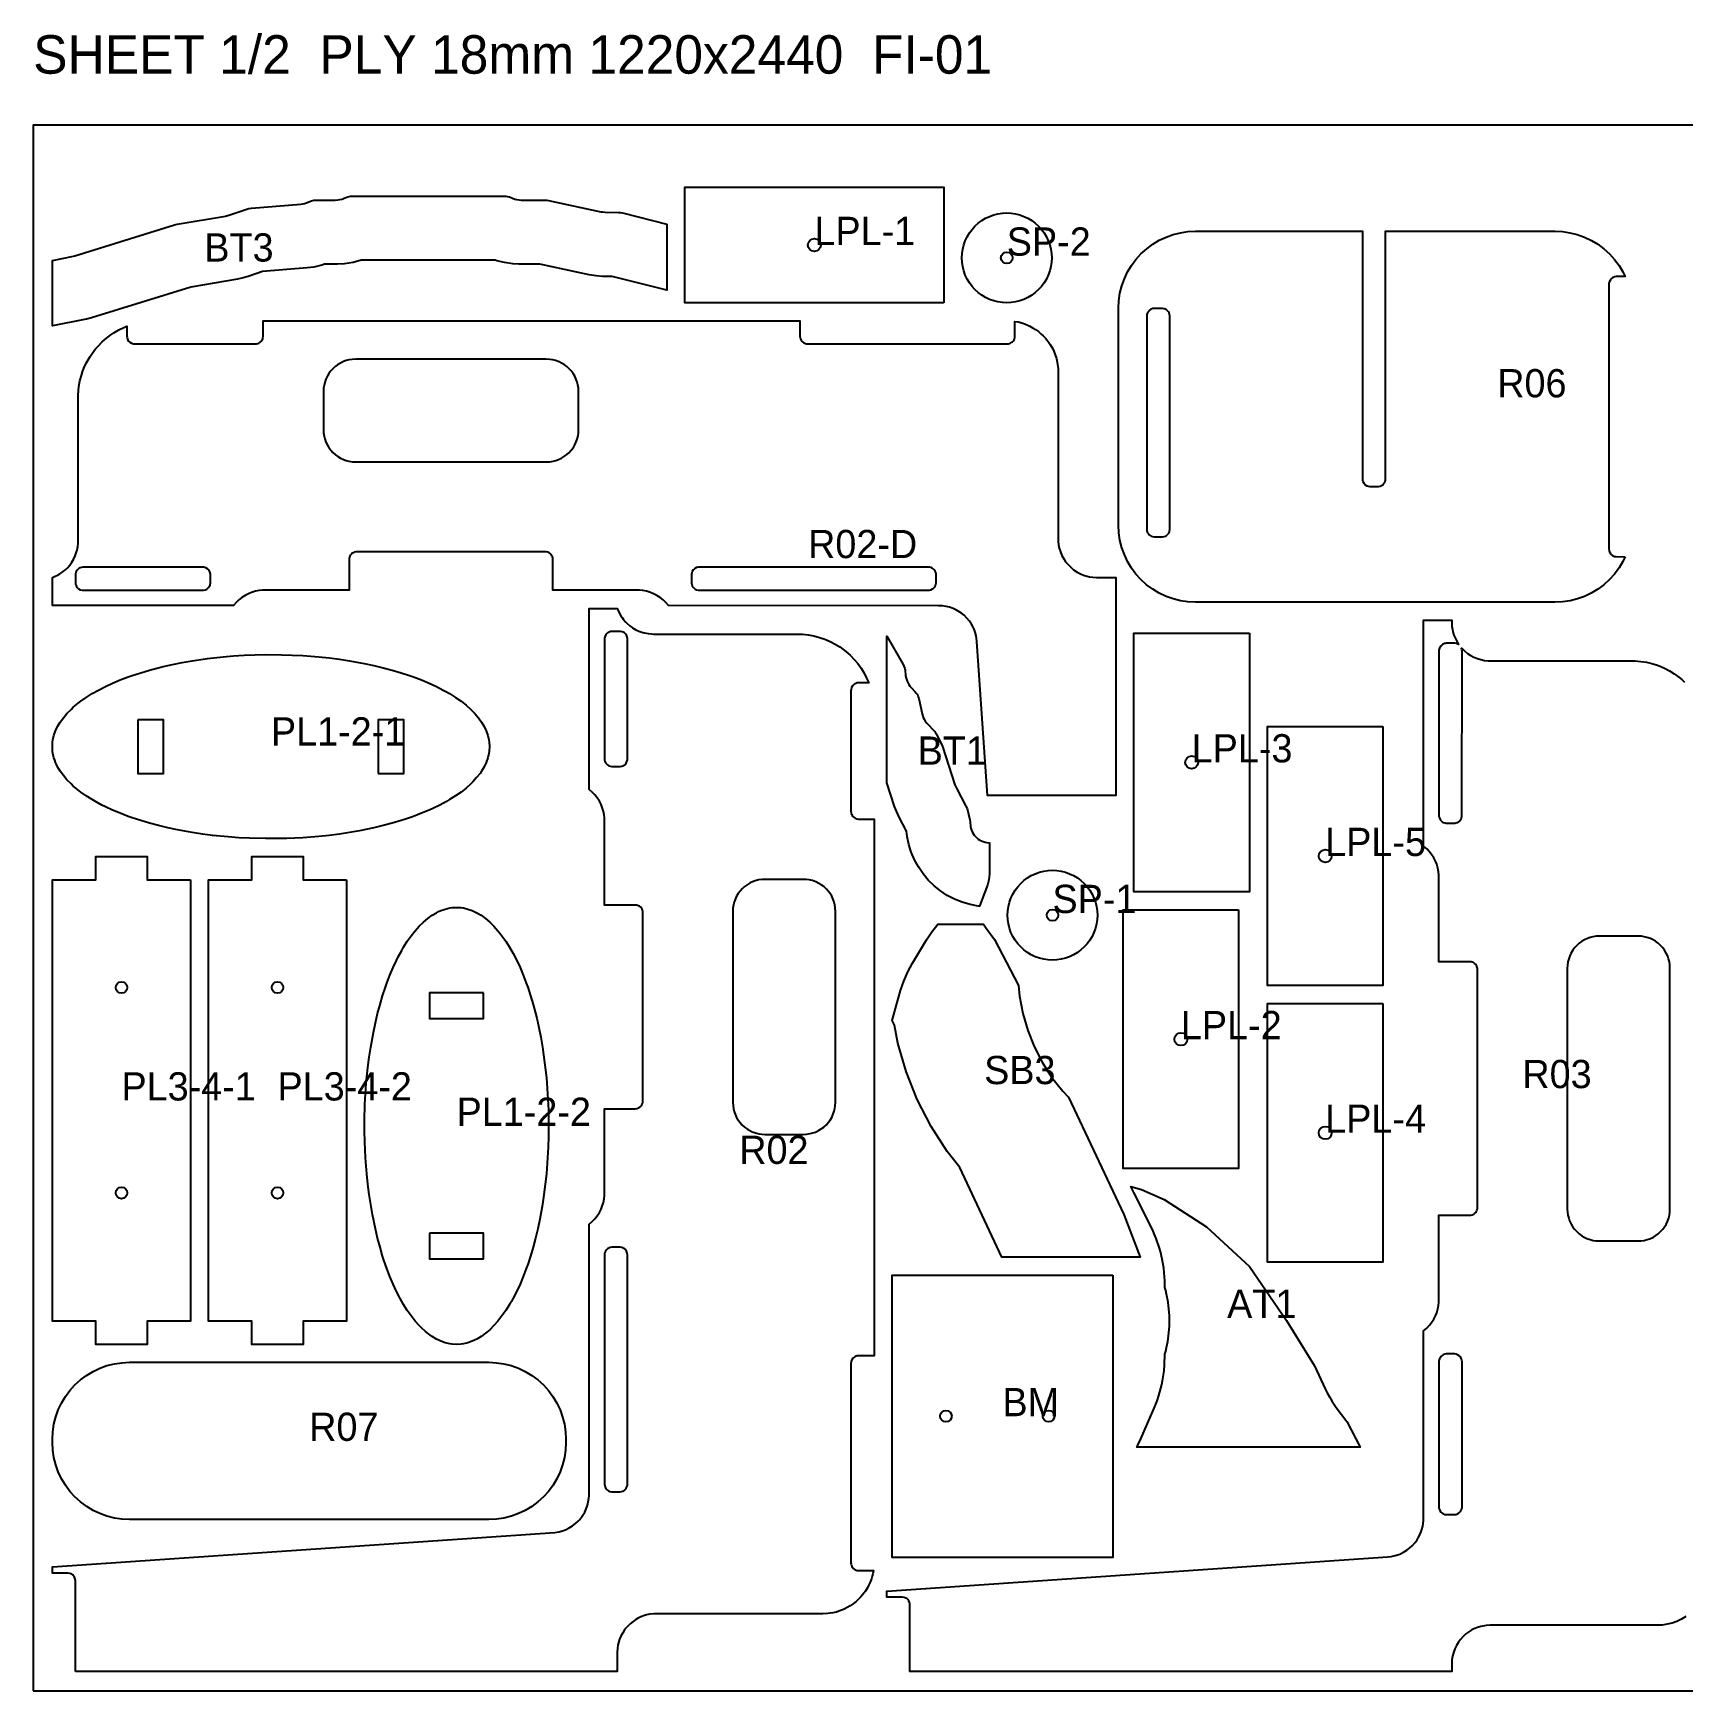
# Model space of a CAD drawing. Header units: millimetres. Extents: x 0 to 5180, y 0 to 1292.
# Drawn here: x 0 to 1285, y 0 to 1292 of the extents above; entities that cross this region are included whole.
import ezdxf

# ---------------------------------------------------------------- set-up
doc = ezdxf.new("R2010")
doc.units = ezdxf.units.MM
for name, color, linetype in [('CUT_IN', 5, 'Continuous'), ('CUT_OUT', 1, 'Continuous'), ('DRILL', 3, 'Continuous'), ('LABEL', 7, 'Continuous'), ('SHEET', 8, 'Continuous')]:
    doc.layers.add(name, color=color, linetype=linetype)

msp = doc.modelspace()

# ---------------------------------------------------------------- linework, layer by layer
at = {"layer": 'CUT_IN'}
for points in [[(879.71, 1077.05), (873.13, 1077.05), (872.25, 1076.94), (870.85, 1076.48), (870.34, 1076.2), (869.39, 1075.5), (868.97, 1075.08), (868.27, 1074.14), (867.77, 1073.07), (867.6, 1072.51), (867.43, 1071.35), (867.43, 904.89), (867.6, 903.73), (868.13, 902.36), (868.78, 901.38), (869.39, 900.74), (870.09, 900.2), (870.85, 899.76), (871.96, 899.37), (873.13, 899.2), (879.71, 899.2), (880.88, 899.37), (881.99, 899.76), (882.5, 900.04), (883.45, 900.74), (883.87, 901.16), (884.57, 902.1), (885.07, 903.17), (885.24, 903.73), (885.41, 904.89), (885.41, 1071.35), (885.24, 1072.51), (884.84, 1073.62), (884.41, 1074.39), (883.66, 1075.3), (882.75, 1076.04), (881.72, 1076.6), (880.88, 1076.87), (879.71, 1077.05)], [(229.25, 970.48), (230.37, 968.63), (231.83, 966.66), (233.47, 964.85), (235.52, 963.02), (237.26, 961.74), (239.37, 960.48), (241.86, 959.32), (243.89, 958.6), (245.98, 958.07), (248.7, 957.65), (251.29, 957.52), (399.69, 957.52), (402.58, 957.68), (405, 958.07), (407.09, 958.6), (409.13, 959.32), (411.62, 960.48), (413.96, 961.91), (415.69, 963.2), (417.3, 964.64), (419.16, 966.66), (420.78, 968.88), (421.88, 970.74), (422.81, 972.69), (423.75, 975.26), (424.4, 977.93), (424.71, 980.07), (424.84, 982.67), (424.84, 1012.37), (424.71, 1014.97), (424.29, 1017.68), (423.75, 1019.78), (423.03, 1021.81), (421.88, 1024.3), (420.62, 1026.41), (419.16, 1028.38), (417.3, 1030.4), (415.69, 1031.84), (413.72, 1033.3), (411.62, 1034.56), (409.67, 1035.49), (406.81, 1036.52), (404.71, 1037.03), (402.58, 1037.36), (399.69, 1037.52), (251.29, 1037.52), (248.41, 1037.36), (245.98, 1036.97), (243.89, 1036.44), (241.86, 1035.72), (239.37, 1034.56), (237.02, 1033.13), (235.29, 1031.84), (233.69, 1030.4), (231.83, 1028.38), (230.37, 1026.41), (229.25, 1024.56), (228.06, 1022.08), (227.15, 1019.49), (226.58, 1017.11), (226.27, 1014.97), (226.15, 1012.67), (226.15, 982.37), (226.27, 980.07), (226.63, 977.64), (227.15, 975.55), (228.06, 972.96), (229.25, 970.48)], [(132.74, 857.55), (134.17, 857.87), (135.23, 858.37), (136.18, 859.07), (136.79, 859.71), (137.44, 860.69), (137.8, 861.5), (137.97, 862.06), (138.14, 863.23), (138.14, 869.81), (137.97, 870.98), (137.69, 871.82), (137.44, 872.35), (136.79, 873.33), (135.72, 874.34), (134.44, 875.06), (133.03, 875.46), (132.15, 875.52), (38.69, 875.51), (37.53, 875.34), (36.69, 875.06), (35.9, 874.67), (34.96, 873.97), (34.17, 873.09), (33.56, 872.09), (33.25, 871.26), (33.05, 870.4), (32.99, 869.81), (32.99, 863.23), (33.1, 862.35), (33.44, 861.22), (33.84, 860.44), (34.35, 859.71), (35.41, 858.7), (36.69, 857.98), (38.11, 857.58), (38.99, 857.52), (132.74, 857.55)], [(703.26, 870.11), (703.03, 871.26), (702.58, 872.35), (701.92, 873.33), (701.09, 874.16), (700.37, 874.67), (699.31, 875.17), (698.16, 875.46), (697.28, 875.52), (518.54, 875.51), (517.96, 875.46), (516.82, 875.17), (515.5, 874.51), (514.81, 873.97), (514.2, 873.33), (513.41, 872.09), (513.02, 870.98), (512.84, 869.81), (512.84, 863.23), (513.02, 862.06), (513.41, 860.95), (514.02, 859.95), (514.81, 859.07), (515.75, 858.37), (516.82, 857.87), (517.96, 857.58), (518.84, 857.52), (697.58, 857.53), (698.16, 857.58), (699.31, 857.87), (700.62, 858.53), (701.09, 858.88), (701.92, 859.71), (702.58, 860.69), (702.83, 861.22), (703.17, 862.35), (703.28, 863.23), (703.26, 870.11)], [(445, 726.27), (445.06, 725.39), (445.35, 724.25), (445.85, 723.19), (446.55, 722.24), (447.43, 721.45), (448.43, 720.85), (449.54, 720.45), (450.71, 720.28), (457.29, 720.28), (458.46, 720.45), (459.3, 720.73), (459.83, 720.98), (460.81, 721.63), (461.82, 722.7), (462.54, 723.98), (462.94, 725.39), (463, 726.27), (462.99, 819.73), (462.82, 820.89), (462.54, 821.73), (462.15, 822.52), (461.45, 823.46), (460.57, 824.25), (459.57, 824.86), (458.74, 825.17), (457.88, 825.37), (457.29, 825.43), (450.71, 825.43), (449.83, 825.32), (448.7, 824.98), (447.92, 824.58), (447.19, 824.07), (446.18, 823.01), (445.46, 821.73), (445.06, 820.31), (445, 819.43), (445, 726.27)], [(81.55, 756.67), (81.55, 714.67), (101.55, 714.67), (101.55, 756.67), (81.55, 756.67)], [(268.81, 714.67), (288.81, 714.67), (288.81, 756.67), (268.81, 756.67), (268.81, 714.67)], [(558.48, 629.45), (556.11, 628.05), (553.92, 626.4), (552.33, 624.95), (550.87, 623.35), (549.22, 621.16), (547.96, 619.05), (546.8, 616.56), (546.08, 614.53), (545.55, 612.44), (545.13, 609.72), (545, 607.13), (545, 458.73), (545.16, 455.84), (545.55, 453.42), (546.08, 451.33), (546.8, 449.29), (547.96, 446.8), (549.39, 444.46), (550.68, 442.73), (552.12, 441.12), (554.14, 439.26), (556.36, 437.64), (558.22, 436.54), (560.17, 435.61), (562.74, 434.67), (565.41, 434.02), (567.55, 433.71), (570.15, 433.58), (599.85, 433.58), (602.45, 433.71), (605.16, 434.13), (607.26, 434.67), (609.29, 435.39), (611.78, 436.54), (613.89, 437.8), (615.86, 439.26), (617.88, 441.12), (619.32, 442.73), (620.78, 444.7), (622.04, 446.8), (622.97, 448.75), (624, 451.61), (624.51, 453.71), (624.84, 455.84), (625, 458.73), (625, 607.13), (624.84, 610.01), (624.45, 612.44), (623.92, 614.53), (623.2, 616.56), (622.04, 619.05), (620.61, 621.4), (619.32, 623.13), (617.88, 624.73), (615.86, 626.59), (613.89, 628.05), (612.04, 629.17), (609.56, 630.36), (606.97, 631.27), (604.59, 631.84), (602.45, 632.15), (600.15, 632.27), (569.85, 632.27), (567.55, 632.15), (565.12, 631.79), (562.47, 631.1), (560.44, 630.36), (558.48, 629.45)], [(1208.48, 585.28), (1206.11, 583.89), (1204.14, 582.43), (1202.33, 580.78), (1200.87, 579.19), (1199.22, 576.99), (1197.83, 574.63), (1196.91, 572.67), (1196.08, 570.36), (1195.49, 567.98), (1195.11, 565.26), (1195, 562.96), (1195, 375.65), (1195.13, 373.05), (1195.49, 370.62), (1196.08, 368.24), (1196.8, 366.21), (1197.96, 363.72), (1199.39, 361.37), (1200.68, 359.64), (1202.12, 358.04), (1204.14, 356.18), (1206.36, 354.56), (1208.22, 353.46), (1210.17, 352.53), (1212.74, 351.58), (1215.12, 350.99), (1217.26, 350.66), (1220.15, 350.5), (1249.85, 350.5), (1252.45, 350.63), (1254.88, 350.99), (1257.26, 351.58), (1259.29, 352.3), (1262.04, 353.6), (1263.89, 354.72), (1265.86, 356.18), (1267.88, 358.04), (1269.32, 359.64), (1270.78, 361.61), (1271.9, 363.46), (1272.97, 365.67), (1274, 368.53), (1274.51, 370.62), (1274.87, 373.05), (1275, 375.65), (1275, 562.96), (1274.87, 565.56), (1274.51, 567.98), (1273.92, 570.36), (1273.2, 572.4), (1272.04, 574.89), (1270.61, 577.23), (1269.32, 578.96), (1267.88, 580.57), (1265.86, 582.43), (1263.64, 584.05), (1261.78, 585.15), (1259.83, 586.08), (1256.97, 587.1), (1254.88, 587.62), (1252.74, 587.94), (1249.85, 588.11), (1219.85, 588.1), (1217.55, 587.98), (1214.84, 587.56), (1212.74, 587.02), (1210.71, 586.3), (1208.48, 585.28)], [(350.81, 543.84), (308.81, 543.84), (308.81, 523.84), (350.81, 523.84), (350.81, 543.84)], [(308.81, 356.58), (308.81, 336.58), (350.81, 336.58), (350.81, 356.58), (308.81, 356.58)], [(457, 155.14), (458.17, 155.25), (459.3, 155.59), (460.33, 156.15), (461.24, 156.89), (461.99, 157.8), (462.54, 158.84), (462.94, 160.26), (463, 161.14), (463, 339.58), (462.82, 341.04), (462.54, 341.88), (462.15, 342.67), (461.64, 343.39), (461.03, 344.03), (460.33, 344.57), (459.57, 345.01), (458.46, 345.4), (457.29, 345.58), (450.71, 345.58), (449.54, 345.4), (448.43, 345.01), (447.43, 344.4), (446.55, 343.61), (445.85, 342.67), (445.35, 341.6), (445.06, 340.46), (445, 339.58), (445, 161.14), (445.18, 159.68), (445.46, 158.84), (445.85, 158.05), (446.76, 156.89), (447.43, 156.32), (448.17, 155.84), (449.26, 155.39), (450.41, 155.16), (457, 155.14)], [(1107, 137.34), (1108.17, 137.45), (1109.02, 137.69), (1110.08, 138.19), (1111.03, 138.89), (1111.82, 139.77), (1112.42, 140.77), (1112.82, 141.88), (1112.99, 143.04), (1112.99, 256.79), (1112.94, 257.38), (1112.65, 258.52), (1111.99, 259.83), (1111.45, 260.53), (1110.81, 261.14), (1109.57, 261.92), (1108.46, 262.32), (1107.29, 262.49), (1100.71, 262.49), (1099.54, 262.32), (1098.43, 261.92), (1097.43, 261.32), (1096.55, 260.53), (1095.85, 259.58), (1095.46, 258.8), (1095.18, 257.96), (1095.01, 256.79), (1095.01, 143.04), (1095.06, 142.46), (1095.35, 141.32), (1096.01, 140.01), (1096.55, 139.31), (1097.19, 138.7), (1098.43, 137.92), (1099.54, 137.52), (1100.41, 137.37), (1107, 137.34)]]:
    msp.add_lwpolyline(points, close=True, dxfattribs=at)
at = {"layer": 'CUT_OUT'}
for points in [[(450.97, 1101.98), (443.45, 1102.11), (438.63, 1102.49), (433.22, 1103.28), (394.73, 1111.49), (378.27, 1111.55), (373.72, 1111.84), (367.08, 1112.8), (361.19, 1114.23), (359.99, 1114.64), (255.55, 1114.66), (249.34, 1113.01), (242.44, 1111.92), (237.07, 1111.55), (226.98, 1111.5), (224.73, 1110.77), (218.57, 1109.38), (213.53, 1108.66), (178.7, 1105.87), (167.53, 1102.06), (163.68, 1100.96), (159.26, 1099.97), (122.73, 1093.79), (45.5, 1069.86), (41.61, 1068.87), (39.98, 1068.53), (15, 1063.52), (15, 1114.51), (30.15, 1117.55), (32.51, 1118.15), (110, 1142.19), (112.27, 1142.73), (149.93, 1149.09), (152.4, 1149.71), (168.05, 1155.03), (170.01, 1155.34), (208.37, 1158.39), (209.97, 1158.63), (211.39, 1158.95), (212.96, 1159.46), (215.96, 1160.76), (216.84, 1161.06), (218.66, 1161.41), (219.94, 1161.48), (235.22, 1161.52), (237.32, 1161.66), (238.87, 1161.9), (240.58, 1162.35), (242.19, 1162.91), (245.18, 1164.15), (246.19, 1164.42), (247.22, 1164.58), (248.66, 1164.66), (367, 1164.64), (368.28, 1164.58), (369.19, 1164.45), (370.98, 1163.94), (373.25, 1162.92), (375.26, 1162.21), (376.62, 1161.88), (378.65, 1161.6), (380.24, 1161.52), (398.63, 1161.48), (400.06, 1161.41), (401.47, 1161.18), (442.11, 1152.49), (443.56, 1152.25), (445.67, 1152.06), (455.85, 1151.92), (457.43, 1151.81), (459, 1151.51), (493.72, 1142.84), (493.72, 1091.3), (450.97, 1101.98)], [(709.37, 1081.52), (507.72, 1081.52), (507.72, 1171.52), (709.37, 1171.52), (709.37, 1081.52)], [(793.37, 1116.52), (793.2, 1113.09), (792.7, 1109.69), (791.86, 1106.36), (790.71, 1103.13), (789.24, 1100.02), (787.47, 1097.08), (785.43, 1094.32), (783.12, 1091.77), (780.57, 1089.46), (777.81, 1087.42), (774.87, 1085.65), (771.76, 1084.18), (768.53, 1083.03), (765.2, 1082.19), (761.8, 1081.69), (758.37, 1081.52), (754.94, 1081.69), (751.54, 1082.19), (748.21, 1083.03), (744.98, 1084.18), (741.87, 1085.65), (738.93, 1087.42), (736.17, 1089.46), (733.62, 1091.77), (731.31, 1094.32), (729.27, 1097.08), (727.5, 1100.02), (726.03, 1103.13), (724.88, 1106.36), (724.04, 1109.69), (723.54, 1113.09), (723.37, 1116.52), (723.54, 1119.95), (724.04, 1123.35), (724.88, 1126.68), (726.03, 1129.91), (727.5, 1133.02), (729.27, 1135.96), (731.31, 1138.72), (733.62, 1141.27), (736.17, 1143.58), (738.93, 1145.62), (741.87, 1147.39), (744.98, 1148.86), (748.21, 1150.01), (751.54, 1150.85), (754.94, 1151.35), (758.37, 1151.52), (761.8, 1151.35), (765.2, 1150.85), (768.53, 1150.01), (771.76, 1148.86), (774.87, 1147.39), (777.81, 1145.62), (780.57, 1143.58), (783.12, 1141.27), (785.43, 1138.72), (787.47, 1135.96), (789.24, 1133.02), (790.71, 1129.91), (791.86, 1126.68), (792.7, 1123.35), (793.2, 1119.95), (793.37, 1116.52)], [(1240.12, 883.69), (1238.3, 879.85), (1235.35, 874.92), (1231.8, 870.13), (1227.9, 865.82), (1223.54, 861.86), (1218.81, 858.35), (1213.7, 855.28), (1208.38, 852.76), (1202.91, 850.8), (1197.2, 849.36), (1191.3, 848.48), (1185.35, 848.19), (905.49, 848.19), (899.54, 848.48), (893.64, 849.36), (887.93, 850.8), (882.46, 852.76), (877.07, 855.32), (872.03, 858.35), (867.3, 861.86), (862.94, 865.82), (859.04, 870.13), (855.53, 874.86), (852.47, 879.98), (849.96, 885.3), (848.03, 890.71), (846.57, 896.49), (845.71, 902.31), (845.42, 908.12), (845.42, 1077.33), (845.71, 1083.14), (846.57, 1088.96), (847.99, 1094.61), (849.96, 1100.15), (852.54, 1105.61), (855.53, 1110.59), (859.04, 1115.32), (862.94, 1119.63), (867.36, 1123.64), (872.09, 1127.15), (877.2, 1130.21), (882.53, 1132.72), (887.93, 1134.65), (893.79, 1136.12), (899.54, 1136.97), (905.35, 1137.26), (1035.42, 1137.26), (1035.43, 944.06), (1035.48, 943.47), (1035.77, 942.33), (1036.43, 941.02), (1036.97, 940.32), (1037.61, 939.71), (1038.85, 938.93), (1039.96, 938.53), (1041.13, 938.36), (1048.01, 938.38), (1049.16, 938.61), (1050.25, 939.06), (1051.23, 939.71), (1051.87, 940.32), (1052.57, 941.27), (1053.07, 942.33), (1053.36, 943.47), (1053.42, 944.35), (1053.42, 1137.26), (1185.49, 1137.26), (1191.3, 1136.97), (1197.05, 1136.12), (1202.77, 1134.69), (1208.31, 1132.72), (1213.77, 1130.14), (1218.75, 1127.15), (1223.48, 1123.64), (1227.9, 1119.63), (1231.8, 1115.32), (1235.31, 1110.59), (1238.3, 1105.61), (1240.05, 1101.9), (1233.13, 1101.89), (1231.96, 1101.72), (1230.85, 1101.33), (1230.09, 1100.89), (1229.39, 1100.35), (1228.78, 1099.71), (1228.27, 1098.99), (1227.68, 1097.64), (1227.43, 1096.2), (1227.42, 889.7), (1227.6, 888.24), (1227.88, 887.4), (1228.27, 886.61), (1228.78, 885.89), (1229.39, 885.25), (1230.09, 884.71), (1230.85, 884.27), (1231.68, 883.95), (1233.13, 883.7), (1240.12, 883.69)], [(735.19, 817.49), (734.87, 820.3), (734.54, 822.02), (733.78, 824.82), (732.86, 827.27), (732.13, 828.86), (730.86, 831.15), (729.23, 833.55), (727.37, 835.79), (725.09, 838.03), (723.05, 839.67), (720.63, 841.28), (719.11, 842.13), (716.74, 843.23), (713.72, 844.3), (711.18, 844.93), (708.31, 845.36), (705.33, 845.52), (494.84, 845.53), (492.72, 848.04), (490.66, 850.04), (488.42, 851.83), (485.77, 853.54), (483.22, 854.84), (480.83, 855.81), (477.8, 856.7), (474.99, 857.23), (472.42, 857.48), (470.91, 857.52), (404.84, 857.52), (404.84, 881.52), (404.72, 882.69), (404.49, 883.54), (404.13, 884.35), (403.48, 885.33), (402.64, 886.16), (401.92, 886.67), (400.86, 887.17), (399.72, 887.46), (398.84, 887.52), (252.15, 887.52), (251.27, 887.46), (250.13, 887.17), (249.32, 886.81), (248.57, 886.34), (247.9, 885.76), (247.16, 884.85), (246.72, 884.09), (246.41, 883.26), (246.21, 882.4), (246.15, 881.81), (246.15, 857.52), (180.07, 857.52), (178.57, 857.48), (176, 857.23), (173.18, 856.7), (170.16, 855.81), (167.76, 854.84), (165.21, 853.54), (162.56, 851.83), (160.32, 850.04), (158.46, 848.25), (156.14, 845.53), (15, 845.53), (15, 867.51), (17.23, 868.41), (18.53, 869.04), (20.8, 870.31), (22.24, 871.26), (23.4, 872.12), (25.38, 873.8), (26.62, 875.02), (28.52, 877.19), (30.04, 879.3), (30.95, 880.77), (31.64, 882.04), (32.74, 884.4), (33.79, 887.4), (34.16, 888.79), (34.7, 891.63), (34.95, 894.21), (34.99, 895.73), (35.01, 1009.03), (35.28, 1013.44), (35.63, 1016.29), (36.44, 1020.63), (37.58, 1024.97), (38.51, 1027.77), (39.54, 1030.45), (41.41, 1034.53), (42.8, 1037.13), (44.28, 1039.59), (45.91, 1042.04), (48.63, 1045.61), (50.51, 1047.79), (53.64, 1051), (55.77, 1052.93), (58.05, 1054.8), (60.47, 1056.6), (62.92, 1058.23), (66.67, 1060.42), (70.64, 1062.36), (72.99, 1063.33), (72.99, 1055.23), (73.1, 1054.35), (73.44, 1053.22), (73.84, 1052.44), (74.35, 1051.71), (75.41, 1050.7), (76.69, 1049.98), (78.11, 1049.58), (78.99, 1049.52), (173.14, 1049.52), (174.02, 1049.58), (174.88, 1049.78), (175.7, 1050.1), (176.47, 1050.53), (177.17, 1051.07), (177.78, 1051.71), (178.43, 1052.69), (178.79, 1053.5), (178.96, 1054.06), (179.14, 1055.52), (179.14, 1067.52), (597.29, 1067.52), (597.29, 1055.52), (597.47, 1054.06), (597.64, 1053.5), (598.14, 1052.44), (598.65, 1051.71), (599.26, 1051.07), (600.2, 1050.37), (600.72, 1050.1), (601.55, 1049.78), (602.41, 1049.58), (603.29, 1049.52), (759.02, 1049.53), (759.61, 1049.58), (760.75, 1049.87), (761.56, 1050.23), (762.3, 1050.7), (762.76, 1051.07), (763.55, 1051.95), (764.02, 1052.69), (764.38, 1053.5), (764.61, 1054.35), (764.73, 1055.52), (764.73, 1067.02), (767.17, 1066.56), (770.09, 1065.79), (772.88, 1064.83), (776.4, 1063.27), (778.98, 1061.85), (780.64, 1060.8), (783.03, 1059.08), (785.28, 1057.18), (786.76, 1055.78), (788.76, 1053.62), (791.13, 1050.58), (792.26, 1048.89), (794.16, 1045.54), (795.03, 1043.7), (796.12, 1040.96), (797.01, 1038.15), (797.67, 1035.36), (798.01, 1033.43), (798.34, 1030.43), (798.45, 1027.5), (798.45, 897.45), (798.49, 895.9), (798.79, 892.97), (799.31, 890.37), (800.15, 887.55), (801.39, 884.56), (802.79, 881.97), (804.26, 879.77), (806.12, 877.48), (808.19, 875.39), (810.46, 873.51), (813.15, 871.72), (815.75, 870.34), (818.2, 869.33), (819.88, 868.77), (822.74, 868.07), (825.36, 867.68), (828.37, 867.52), (843.41, 867.51), (843.42, 697.52), (743.37, 697.52), (735.19, 817.49)], [(33, 15), (33, 85.68), (32.82, 87.14), (32.29, 88.51), (31.45, 89.71), (30.81, 90.32), (30.08, 90.83), (29.3, 91.22), (28.46, 91.5), (27, 91.68), (15, 91.68), (15.01, 96.63), (406.34, 123.35), (409.5, 123.88), (412.3, 124.64), (414.75, 125.56), (417.62, 126.97), (420.09, 128.51), (422.4, 130.28), (424.52, 132.26), (425.51, 133.33), (427.15, 135.37), (428.76, 137.79), (429.61, 139.31), (430.25, 140.62), (431.24, 143.04), (431.78, 144.7), (432.41, 147.24), (432.84, 150.11), (432.97, 151.85), (433.01, 363.58), (435.52, 365.7), (437.52, 367.76), (439.31, 370), (441.02, 372.65), (442.32, 375.2), (443.29, 377.59), (444.18, 380.62), (444.71, 383.43), (444.96, 386), (445, 387.51), (445, 453.58), (469, 453.58), (470.17, 453.7), (471.02, 453.93), (471.83, 454.29), (472.81, 454.94), (473.64, 455.78), (474.15, 456.5), (474.65, 457.56), (474.94, 458.7), (475, 459.58), (475, 606.27), (474.94, 607.15), (474.65, 608.29), (474.29, 609.1), (473.82, 609.85), (473.24, 610.52), (472.33, 611.26), (471.57, 611.7), (470.74, 612.01), (469.88, 612.21), (469.29, 612.27), (445, 612.27), (445, 678.35), (444.96, 679.85), (444.71, 682.42), (444.18, 685.24), (443.29, 688.26), (442.32, 690.66), (441.02, 693.21), (439.31, 695.86), (437.52, 698.1), (435.73, 699.96), (433.01, 702.28), (433.01, 843.42), (454.99, 843.42), (455.89, 841.19), (456.52, 839.89), (457.79, 837.62), (458.74, 836.18), (459.6, 835.02), (461.28, 833.04), (462.5, 831.8), (464.67, 829.9), (466.78, 828.38), (468.25, 827.47), (469.52, 826.78), (471.88, 825.68), (474.88, 824.63), (476.27, 824.26), (479.11, 823.72), (481.69, 823.47), (483.21, 823.43), (595.02, 823.43), (599.38, 823.27), (603.77, 822.79), (608.11, 821.98), (612.45, 820.84), (616.63, 819.4), (620.69, 817.65), (624.61, 815.62), (628.3, 813.34), (630.77, 811.6), (633.09, 809.79), (636.35, 806.91), (639.48, 803.7), (642.28, 800.37), (644.87, 796.79), (647.19, 793.04), (649.22, 789.12), (650.81, 785.43), (642.71, 785.43), (641.83, 785.32), (640.7, 784.98), (639.92, 784.58), (639.19, 784.07), (638.18, 783.01), (637.46, 781.73), (637.06, 780.31), (637, 779.43), (637, 685.28), (637.06, 684.4), (637.26, 683.54), (637.58, 682.72), (638.01, 681.95), (638.55, 681.25), (639.19, 680.64), (640.17, 679.99), (641.54, 679.46), (643, 679.28), (655, 679.28), (655, 261.13), (643, 261.13), (641.83, 261.02), (640.98, 260.78), (639.92, 260.28), (639.19, 259.77), (638.55, 259.16), (638.01, 258.46), (637.58, 257.7), (637.26, 256.87), (637.06, 256.01), (637, 255.13), (637.01, 99.4), (637.06, 98.81), (637.35, 97.67), (637.71, 96.86), (638.18, 96.12), (638.55, 95.66), (639.43, 94.87), (640.17, 94.4), (640.98, 94.04), (641.83, 93.81), (643, 93.69), (654.5, 93.69), (654.04, 91.25), (653.56, 89.34), (652.97, 87.39), (651.97, 84.7), (650.75, 82.02), (649.82, 80.29), (648.28, 77.78), (647.11, 76.12), (644.66, 73.14), (643.26, 71.66), (641.1, 69.66), (638.06, 67.29), (636.37, 66.16), (634.68, 65.15), (631.18, 63.39), (627.51, 61.98), (625.63, 61.41), (622.84, 60.75), (620.91, 60.41), (618.88, 60.16), (614.98, 59.97), (484.93, 59.97), (483.38, 59.93), (480.45, 59.63), (477.85, 59.11), (476.15, 58.64), (473.38, 57.63), (470.73, 56.36), (469.45, 55.63), (467.25, 54.16), (464.96, 52.3), (462.87, 50.23), (460.99, 47.96), (459.2, 45.27), (457.82, 42.67), (456.81, 40.22), (456.25, 38.54), (455.55, 35.68), (455.16, 33.06), (455, 30.05), (455, 15.33), (454.99, 15.01), (454.92, 15), (33, 15)], [(744.49, 632.02), (744, 629.86), (743.32, 627.76), (737.2, 611.34), (736.03, 611.44), (729.76, 612.63), (723.64, 614.43), (717.73, 616.82), (712.08, 619.78), (706.74, 623.28), (701.78, 627.28), (697.23, 631.75), (693.14, 636.65), (689.55, 641.92), (686.49, 647.52), (684, 653.39), (682.1, 659.48), (680.8, 665.73), (680.29, 669.95), (674.6, 680.64), (672.44, 685.36), (670.97, 689.15), (665, 707.41), (665, 821.85), (677.66, 799.72), (678.29, 798.48), (678.92, 796.56), (679.15, 795.18), (679.6, 791.21), (679.87, 789.75), (680.25, 788.25), (680.77, 786.78), (681.34, 785.53), (682.2, 784.03), (682.99, 782.91), (683.93, 781.74), (686.98, 778.48), (687.92, 777.35), (688.52, 776.47), (689.01, 775.52), (689.41, 774.53), (689.8, 773.12), (692.44, 761.18), (693.34, 758.42), (694, 757), (694.89, 755.5), (696, 754.02), (696.77, 753.12), (701.35, 748.39), (702.26, 747.35), (702.84, 746.53), (703.52, 745.33), (708.29, 735.8), (718.04, 706.04), (718.5, 704.82), (719.44, 702.76), (726.62, 689.34), (727.41, 687.52), (729.62, 678.71), (729.91, 677.07), (730.19, 673.49), (730.49, 672.05), (730.93, 670.64), (731.51, 669.29), (732.21, 668), (733.04, 666.78), (733.98, 665.65), (735.03, 664.62), (736.18, 663.69), (737.41, 662.89), (738.72, 662.2), (740.08, 661.65), (741.49, 661.24), (742.94, 660.96), (744.97, 660.84), (744.9, 636.42), (744.79, 634.21), (744.49, 632.02)], [(947.42, 824.22), (947.42, 622.57), (857.42, 622.57), (857.42, 824.22), (947.42, 824.22)], [(193.53, 807.29), (201.87, 807.04), (210.16, 806.61), (222.48, 805.64), (230.58, 804.78), (238.58, 803.76), (246.45, 802.58), (257.96, 800.5), (265.43, 798.91), (272.7, 797.18), (279.76, 795.3), (286.59, 793.27), (293.18, 791.1), (296.37, 789.97), (302.56, 787.61), (308.47, 785.12), (314.08, 782.51), (319.38, 779.79), (321.91, 778.39), (324.36, 776.96), (329, 774.04), (333.3, 771.02), (337.24, 767.91), (340.81, 764.73), (344.01, 761.48), (346.82, 758.16), (349.25, 754.8), (351.28, 751.38), (352.91, 747.93), (354.13, 744.45), (354.95, 740.95), (355.21, 739.19), (355.41, 735.67), (355.21, 732.15), (354.95, 730.39), (354.13, 726.89), (352.91, 723.41), (351.28, 719.96), (349.25, 716.54), (348.08, 714.85), (345.46, 711.51), (342.46, 708.23), (340.81, 706.61), (337.24, 703.43), (333.3, 700.32), (329, 697.3), (324.36, 694.38), (321.91, 692.95), (316.77, 690.18), (311.31, 687.51), (308.47, 686.22), (302.56, 683.73), (296.37, 681.37), (289.91, 679.14), (286.59, 678.07), (279.76, 676.04), (272.7, 674.16), (265.43, 672.43), (254.17, 670.11), (246.45, 668.76), (238.58, 667.58), (230.58, 666.56), (222.48, 665.7), (210.16, 664.73), (197.7, 664.15), (189.36, 663.98), (181, 663.98), (168.49, 664.3), (160.2, 664.73), (151.97, 665.34), (139.78, 666.56), (131.78, 667.58), (123.91, 668.76), (112.4, 670.84), (104.93, 672.43), (97.66, 674.16), (90.6, 676.04), (83.77, 678.07), (77.18, 680.24), (73.99, 681.37), (67.8, 683.73), (61.89, 686.22), (56.28, 688.83), (53.59, 690.18), (48.45, 692.95), (46, 694.38), (41.36, 697.3), (37.06, 700.32), (33.12, 703.43), (31.29, 705.01), (29.55, 706.61), (26.35, 709.86), (23.54, 713.18), (21.11, 716.54), (19.08, 719.96), (18.22, 721.68), (17.45, 723.41), (16.79, 725.15), (16.23, 726.89), (15.41, 730.39), (15.15, 732.15), (15, 733.91), (15, 737.43), (15.15, 739.19), (15.41, 740.95), (16.23, 744.45), (17.45, 747.93), (19.08, 751.38), (21.11, 754.8), (23.54, 758.16), (26.35, 761.48), (29.55, 764.73), (31.29, 766.33), (35.05, 769.47), (37.06, 771.02), (41.36, 774.04), (46, 776.96), (50.98, 779.79), (56.28, 782.51), (61.89, 785.12), (67.8, 787.61), (73.99, 789.97), (77.18, 791.1), (83.77, 793.27), (90.6, 795.3), (101.27, 798.07), (108.64, 799.72), (116.19, 801.23), (123.91, 802.58), (135.76, 804.29), (147.88, 805.64), (156.08, 806.33), (164.34, 806.84), (172.66, 807.19), (181, 807.36), (193.53, 807.29)], [(1051.42, 751.28), (1051.42, 549.63), (961.42, 549.63), (961.42, 751.28), (1051.42, 751.28)], [(122.56, 631.98), (122.56, 287.98), (88.78, 287.98), (88.78, 269.98), (48.78, 269.98), (48.78, 287.98), (15, 287.98), (15, 631.98), (48.78, 631.98), (48.78, 649.98), (88.78, 649.98), (88.78, 631.98), (122.56, 631.98)], [(244.12, 631.98), (244.12, 287.98), (210.34, 287.98), (210.34, 269.98), (170.34, 269.98), (170.34, 287.98), (136.56, 287.98), (136.56, 631.98), (170.34, 631.98), (170.34, 649.98), (210.34, 649.98), (210.34, 631.98), (244.12, 631.98)], [(828.97, 604.34), (828.8, 600.91), (828.3, 597.51), (827.46, 594.18), (826.31, 590.95), (824.84, 587.84), (823.07, 584.9), (821.03, 582.14), (818.72, 579.59), (816.17, 577.28), (813.41, 575.24), (810.47, 573.47), (807.36, 572), (804.13, 570.85), (800.8, 570.01), (797.4, 569.51), (793.97, 569.34), (790.54, 569.51), (787.14, 570.01), (783.81, 570.85), (780.58, 572), (777.47, 573.47), (774.53, 575.24), (771.77, 577.28), (769.22, 579.59), (766.91, 582.14), (764.87, 584.9), (763.1, 587.84), (761.63, 590.95), (760.48, 594.18), (759.64, 597.51), (759.14, 600.91), (758.97, 604.34), (759.14, 607.77), (759.64, 611.17), (760.48, 614.5), (761.63, 617.73), (763.1, 620.84), (764.87, 623.78), (766.91, 626.54), (769.22, 629.09), (771.77, 631.4), (774.53, 633.44), (777.47, 635.21), (780.58, 636.68), (783.81, 637.83), (787.14, 638.67), (790.54, 639.17), (793.97, 639.34), (797.4, 639.17), (800.8, 638.67), (804.13, 637.83), (807.36, 636.68), (810.47, 635.21), (813.41, 633.44), (816.17, 631.4), (818.72, 629.09), (821.03, 626.54), (823.07, 623.78), (824.84, 620.84), (826.31, 617.73), (827.46, 614.5), (828.3, 611.17), (828.8, 607.77), (828.97, 604.34)], [(401.43, 431.86), (401.18, 423.52), (400.75, 415.23), (399.78, 402.91), (398.92, 394.81), (397.9, 386.81), (396.72, 378.94), (394.64, 367.43), (393.05, 359.96), (391.32, 352.69), (389.44, 345.63), (387.41, 338.8), (385.24, 332.21), (384.11, 329.02), (381.75, 322.83), (379.26, 316.92), (376.65, 311.31), (373.93, 306.01), (372.53, 303.48), (371.1, 301.03), (368.18, 296.39), (365.16, 292.09), (362.05, 288.15), (358.87, 284.58), (355.62, 281.38), (352.3, 278.57), (348.94, 276.14), (345.52, 274.11), (342.07, 272.48), (338.59, 271.26), (335.09, 270.44), (333.33, 270.18), (329.81, 269.98), (326.29, 270.18), (324.53, 270.44), (321.03, 271.26), (317.55, 272.48), (314.1, 274.11), (310.68, 276.14), (308.99, 277.31), (305.65, 279.93), (302.37, 282.93), (300.75, 284.58), (297.57, 288.15), (294.46, 292.09), (291.44, 296.39), (288.52, 301.03), (287.09, 303.48), (284.32, 308.62), (281.65, 314.08), (280.36, 316.92), (277.87, 322.83), (275.51, 329.02), (273.28, 335.48), (272.21, 338.8), (270.18, 345.63), (268.3, 352.69), (266.57, 359.96), (264.25, 371.22), (262.9, 378.94), (261.72, 386.81), (260.7, 394.81), (259.84, 402.91), (258.87, 415.23), (258.29, 427.69), (258.12, 436.03), (258.12, 444.39), (258.44, 456.9), (258.87, 465.19), (259.48, 473.42), (260.7, 485.61), (261.72, 493.61), (262.9, 501.48), (264.98, 512.99), (266.57, 520.46), (268.3, 527.73), (270.18, 534.79), (272.21, 541.62), (274.38, 548.21), (275.51, 551.4), (277.87, 557.59), (280.36, 563.5), (282.97, 569.11), (284.32, 571.8), (287.09, 576.94), (288.52, 579.39), (291.44, 584.03), (294.46, 588.33), (297.57, 592.27), (299.15, 594.1), (300.75, 595.84), (304, 599.04), (307.32, 601.85), (310.68, 604.28), (314.1, 606.31), (315.82, 607.17), (317.55, 607.94), (319.29, 608.6), (321.03, 609.16), (324.53, 609.98), (326.29, 610.24), (328.05, 610.39), (331.57, 610.39), (333.33, 610.24), (335.09, 609.98), (338.59, 609.16), (342.07, 607.94), (345.52, 606.31), (348.94, 604.28), (352.3, 601.85), (355.62, 599.04), (358.87, 595.84), (360.47, 594.1), (363.61, 590.34), (365.16, 588.33), (368.18, 584.03), (371.1, 579.39), (373.93, 574.41), (376.65, 569.11), (379.26, 563.5), (381.75, 557.59), (384.11, 551.4), (385.24, 548.21), (387.41, 541.62), (389.44, 534.79), (392.21, 524.12), (393.86, 516.75), (395.37, 509.2), (396.72, 501.48), (398.43, 489.63), (399.78, 477.51), (400.47, 469.31), (400.98, 461.05), (401.33, 452.73), (401.5, 444.39), (401.43, 431.86)], [(939, 608.57), (939, 406.92), (849, 406.92), (849, 608.57), (939, 608.57)], [(721.76, 407.64), (711.92, 420.14), (699.37, 439.68), (688.6, 460.67), (679.99, 482.44), (673.56, 504.75), (670.98, 518.58), (669, 522.37), (675.66, 545.56), (678.14, 552.98), (681.26, 560.16), (684.99, 567.04), (695.89, 585.2), (700.03, 591.49), (704.63, 597.34), (740.23, 597.34), (742.27, 594.22), (748.93, 585.3), (767.63, 549.58), (768.36, 541.25), (770.88, 527.75), (774.69, 514.55), (779.68, 501.96), (785.94, 489.74), (793.35, 478.18), (801.97, 467.24), (806.37, 462.66), (849.57, 371.21), (862.21, 337.98), (754.66, 337.98), (721.76, 407.64)], [(1051.42, 535.63), (1051.42, 333.98), (961.42, 333.98), (961.42, 535.63), (1051.42, 535.63)], [(860.57, 191.47), (862.8, 196.28), (873.21, 220.31), (874.46, 223.35), (875.43, 225.91), (876.88, 230.17), (879.15, 238.62), (879.72, 241.48), (880.53, 246.28), (880.93, 249.29), (881.37, 254.19), (881.62, 262.3), (882.29, 264.79), (882.9, 267.52), (883.76, 272.1), (884.41, 276.71), (885.02, 284.14), (885.02, 292.52), (884.41, 299.95), (884.06, 302.72), (882.9, 309.14), (882.29, 311.87), (881.63, 314.34), (881.51, 319.55), (881.36, 322.58), (881.11, 325.67), (880.68, 329.29), (879.53, 336.27), (878.1, 342.29), (877.39, 344.84), (874.82, 352.37), (873.27, 356.16), (872.08, 358.83), (857.45, 388.3), (855, 392.92), (863.43, 390.64), (880.87, 382.92), (913.97, 361.61), (947.4, 330.51), (976.38, 288.59), (998.13, 253.24), (1006.52, 235.28), (1008.03, 232.27), (1009.83, 228.98), (1011.88, 225.56), (1015.02, 220.8), (1023.3, 209.79), (1033.66, 189.98), (859.8, 189.98), (860.57, 191.47)], [(841, 323.98), (841, 103.98), (669, 103.98), (669, 323.98), (841, 323.98)], [(372.35, 253.42), (378.03, 251.39), (383.28, 248.9), (388.39, 245.83), (393.12, 242.32), (397.48, 238.36), (401.38, 234.05), (404.89, 229.32), (407.95, 224.2), (410.43, 218.95), (412.43, 213.33), (413.85, 207.69), (414.71, 201.87), (415, 196.06), (415, 193.44), (414.71, 187.63), (413.85, 181.81), (412.39, 176.03), (410.46, 170.62), (407.95, 165.3), (404.93, 160.24), (401.38, 155.45), (397.48, 151.14), (393.12, 147.18), (388.39, 143.67), (383.35, 140.64), (377.96, 138.08), (372.49, 136.12), (366.71, 134.67), (360.81, 133.8), (355.07, 133.52), (74.93, 133.52), (69.19, 133.8), (63.29, 134.67), (57.51, 136.12), (52.04, 138.08), (46.72, 140.6), (41.73, 143.59), (36.88, 147.18), (32.52, 151.14), (28.62, 155.45), (25.07, 160.24), (22.05, 165.3), (19.54, 170.62), (17.61, 176.03), (16.15, 181.81), (15.29, 187.63), (15, 193.44), (15, 196.06), (15.29, 201.87), (16.15, 207.69), (17.61, 213.47), (19.54, 218.88), (22.05, 224.2), (25.07, 229.26), (28.62, 234.05), (32.52, 238.36), (36.88, 242.32), (41.61, 245.83), (46.72, 248.9), (52.04, 251.42), (57.51, 253.38), (63.29, 254.83), (69.05, 255.69), (74.93, 255.98), (355.07, 255.98), (360.95, 255.69), (366.71, 254.83), (372.35, 253.42)]]:
    msp.add_lwpolyline(points, close=True, dxfattribs=at)
msp.add_lwpolyline([(1287.25, 57.83), (1283.89, 55.81), (1280.27, 54.1), (1276.65, 52.8), (1272.77, 51.83), (1268.88, 51.26), (1265.02, 51.07), (1134.93, 51.07), (1131.91, 50.91), (1129.29, 50.52), (1127.57, 50.13), (1125.03, 49.36), (1122.31, 48.25), (1120.73, 47.46), (1118.21, 45.93), (1116.08, 44.35), (1113.89, 42.38), (1111.72, 39.99), (1110.14, 37.86), (1108.61, 35.34), (1107.34, 32.69), (1106.25, 29.64), (1105.61, 27.07), (1105.16, 24.16), (1105.03, 22.39), (1104.99, 15), (683, 15), (683, 15), (683, 67.03), (682.94, 67.91), (682.74, 68.77), (682.15, 70.11), (681.24, 71.27), (680.57, 71.85), (679.83, 72.32), (678.46, 72.85), (677, 73.03), (665, 73.03), (665.01, 77.75), (1055.11, 104.36), (1057.78, 104.67), (1060.91, 105.35), (1063.67, 106.25), (1065.02, 106.8), (1067.37, 107.95), (1070.09, 109.63), (1072.4, 111.4), (1074.32, 113.18), (1076.44, 115.57), (1077.98, 117.68), (1078.91, 119.16), (1080.13, 121.48), (1081.24, 124.16), (1081.78, 125.82), (1082.41, 128.36), (1082.7, 130.08), (1082.97, 132.98), (1083.01, 280.49), (1085.52, 282.62), (1087.71, 284.89), (1089.31, 286.92), (1091.02, 289.57), (1092.32, 292.12), (1093.29, 294.51), (1094.18, 297.53), (1094.71, 300.35), (1094.96, 302.92), (1095, 304.42), (1095, 370.5), (1119, 370.5), (1119.88, 370.56), (1121.02, 370.85), (1122.08, 371.35), (1122.81, 371.86), (1123.64, 372.69), (1124.15, 373.42), (1124.65, 374.48), (1124.94, 375.62), (1125, 376.5), (1124.97, 562.7), (1124.82, 563.57), (1124.54, 564.4), (1124.15, 565.19), (1123.45, 566.14), (1122.81, 566.75), (1121.83, 567.4), (1121.02, 567.76), (1120.17, 567.99), (1119, 568.11), (1095, 568.11), (1095, 634.18), (1094.96, 635.69), (1094.71, 638.26), (1094.18, 641.07), (1093.29, 644.1), (1092.32, 646.49), (1091.02, 649.04), (1089.31, 651.69), (1087.52, 653.93), (1085.52, 655.99), (1083.01, 658.11), (1083.01, 834.19), (1104.99, 834.19), (1105.03, 831.23), (1105.16, 829.47), (1105.55, 826.84), (1105.94, 825.12), (1106.71, 822.59), (1107.34, 820.94), (1108.61, 818.28), (1109.86, 816.2), (1110.13, 815.32), (1108.74, 815.94), (1107.29, 816.19), (1101, 816.2), (1100.12, 816.13), (1099.26, 815.94), (1098.43, 815.62), (1097.67, 815.19), (1097.19, 814.84), (1096.36, 814.01), (1095.85, 813.28), (1095.46, 812.5), (1095.18, 811.66), (1095.03, 810.79), (1095.01, 681.81), (1095.06, 681.23), (1095.35, 680.09), (1095.85, 679.02), (1096.36, 678.3), (1097.19, 677.47), (1097.92, 676.96), (1098.7, 676.56), (1099.83, 676.22), (1100.71, 676.11), (1107.29, 676.11), (1108.17, 676.22), (1109.3, 676.56), (1110.08, 676.96), (1110.81, 677.47), (1111.82, 678.53), (1112.29, 679.28), (1112.65, 680.09), (1112.97, 681.52), (1113, 810.2), (1112.94, 811.08), (1112.58, 812.4), (1113, 812.16), (1114.96, 810.23), (1117.25, 808.37), (1119.45, 806.9), (1122.31, 805.37), (1125.03, 804.26), (1127.57, 803.49), (1130.45, 802.9), (1133.38, 802.6), (1245.02, 802.55), (1247.98, 802.48), (1252.38, 802.1), (1256.67, 801.41), (1260.97, 800.39), (1265.18, 799.06), (1267.93, 798), (1270.69, 796.78), (1274.61, 794.74), (1278.36, 792.42), (1281.88, 789.88), (1284.22, 787.96), (1286.35, 786.03)], dxfattribs=at)
at = {"layer": 'DRILL'}
for centre, radius in [((608.54, 1126.52), 5), ((758.37, 1116.52), 4.5), ((902.42, 723.39), 5), ((1006.42, 650.45), 5), ((793.97, 604.34), 4.5), ((68.78, 547.98), 4.5), ((190.34, 547.98), 4.5), ((894, 507.74), 5), ((1006.42, 434.8), 5), ((68.78, 387.98), 4.5), ((190.34, 387.98), 4.5), ((711, 213.98), 4.5), ((791, 213.98), 4.5)]:
    msp.add_circle(centre, radius, dxfattribs=at)
at = {"layer": 'SHEET'}
msp.add_lwpolyline([(0, 0), (2440, 0), (2440, 1220), (0, 1220)], close=True, dxfattribs=at)

# ---------------------------------------------------------------- texts
at = {"layer": 'LABEL'}
for s, height, p in [('SHEET 1/2  PLY 18mm 1220x2440  FI-01', 30, (0, 1260)), ('LPL-1', 22, (608.55, 1126.52)), ('SP-2', 22, (758.37, 1118.24)), ('BT3', 22, (133.32, 1113.62)), ('R06', 22, (1140.42, 1007.85)), ('R02-D', 22, (603.61, 882.55)), ('PL1-2-1', 22, (185.18, 736.55)), ('BT1', 22, (688.97, 721.6)), ('LPL-3', 22, (902.42, 723.4)), ('LPL-5', 22, (1006.42, 650.46)), ('SP-1', 22, (793.97, 606.05)), ('LPL-2', 22, (894, 507.75)), ('SB3', 22, (740.75, 472.71)), ('R03', 22, (1159.99, 469.6)), ('PL3-4-1', 22, (68.78, 459.98)), ('PL3-4-2', 22, (190.34, 459.98)), ('PL1-2-2', 22, (329.8, 440.21)), ('LPL-4', 22, (1006.42, 434.81)), ('R02', 22, (550, 410.54)), ('AT1', 22, (930.02, 290.56)), ('BM', 22, (755, 213.98)), ('R07', 22, (215, 194.75))]:
    msp.add_text(s, height=height, dxfattribs=at).set_placement(p)

doc.saveas('drawing.dxf')
